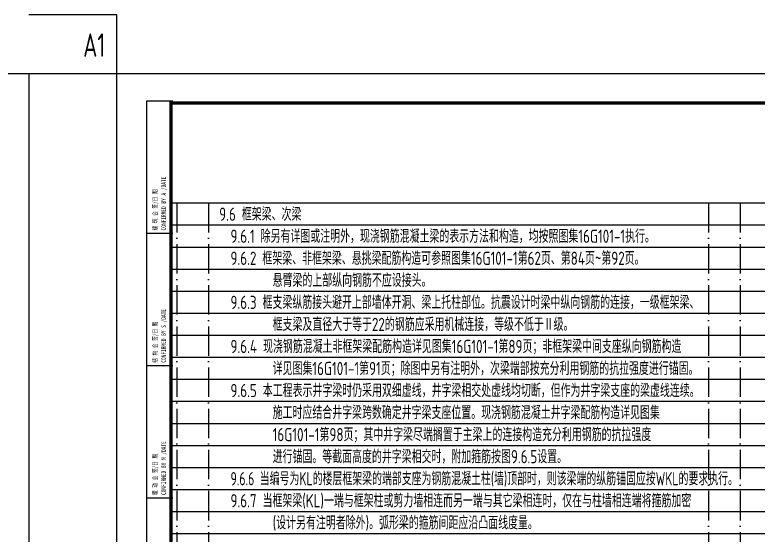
# Model space of a CAD drawing. Extents: x -668857 to 154266, y -275694 to 291306.
# Drawn here: x -555255 to -529985, y 210479 to 228182 of the extents above; entities that cross this region are included whole.
import ezdxf
from ezdxf.enums import TextEntityAlignment as Align

# ---------------------------------------------------------------- set-up
doc = ezdxf.new("R2010")
doc.units = 0
doc.header["$LTSCALE"] = 1000
doc.linetypes.add('D1', pattern=[14, 10, -2, 0, -2])
doc.layers.get('DEFPOINTS').update_dxf_attribs({"linetype": 'CONTINUOUS'})
doc.layers.add('C-SHET-TTLB', color=11, linetype='CONTINUOUS')
doc.layers.add('S-0-MODIFY', color=201, linetype='CONTINUOUS')
doc.layers.add('S-1-TEXT', color=7, linetype='CONTINUOUS', lineweight=18)
doc.styles.add('SHEET-ECADI', font='simhei.ttf', dxfattribs={"width": 0.7})
doc.styles.add('TS', font='tssdeng.shx', dxfattribs={"width": 0.7, "bigfont": 'tssdchn.shx'})
doc.styles.add('TSSD_REIN', font='tssdeng.shx', dxfattribs={"width": 0.7, "height": 300, "bigfont": 'tssdchn.shx'})

# ---------------------------------------------------------------- blocks, each defined once
blk = doc.blocks.new('2014SHEET-L')
at = {"layer": 'C-SHET-TTLB'}
for p, q in [((0, -45), (-9, -45)), ((0, -90), (-9, -90)), ((0, -135), (-9, -135)), ((0, -180), (-9, -180)), ((0, -225), (-9, -225))]:
    blk.add_line(p, q, dxfattribs=at)
at = {"layer": 'C-SHET-TTLB', "style": 'SHEET-ECADI', "width": 0.7}
for s, p in [('CONFIRMED BY A /DATE', (-2.33, -43.96)), ('建 筑 会 签/日 期', (-5.24, -43.96)), ('CONFIRMED BY S /DATE', (-2.33, -88.96)), ('结 构 会 签/日 期', (-5.24, -88.96)), ('暖 动 会 签/日 期', (-5.24, -133.96)), ('CONFIRMED BY M /DATE', (-2.33, -133.96)), ('CONFIRMED BY E /DATE', (-2.33, -178.96)), ('电 气 会 签/日 期', (-5.24, -178.96)), ('给 排 水 会 签/日 期', (-5.24, -223.96)), ('CONFIRMED BY P /DATE', (-2.33, -223.96))]:
    blk.add_text(s, height=1.6, rotation=90, dxfattribs=at).set_placement(p)
blk = doc.blocks.new('2017_11-sheet-L2', base_point=(18.4, 410))
at = {"layer": 'C-SHET-TTLB'}
blk.add_blockref('2014SHEET-L', (19, 410.6), dxfattribs=at)

msp = doc.modelspace()

# ---------------------------------------------------------------- linework, layer by layer
at = {"layer": 'C-SHET-TTLB'}
for p, q in [((-550784.71, 225242.28), (-550784.71, 167722.28)), ((-549884.71, 225242.28), (-550784.71, 225242.28))]:
    msp.add_line(p, q, dxfattribs=at)
for points in [[(-554784.71, 226182.28), (-554784.71, 166782.28), (-638884.71, 166782.28), (-638884.71, 226182.28)], [(-446684.71, 226182.28), (-446684.71, 166782.28), (-551784.71, 166782.28), (-551784.71, 226182.28)]]:
    msp.add_lwpolyline(points, close=True, dxfattribs=at)
at = {"layer": 'C-SHET-TTLB', "const_width": 120}
msp.add_lwpolyline([(-549944.71, 225182.28), (-447684.71, 225182.28), (-447684.71, 167782.28), (-549944.71, 167782.28)], close=True, dxfattribs=at)
at = {"layer": 'DEFPOINTS', "color": 252}
for p, q in [((-549944.71, 221782.28), (-454684.71, 221782.28)), ((-549944.71, 221032.28), (-454684.71, 221032.28)), ((-549944.71, 220282.28), (-454684.71, 220282.28)), ((-549944.71, 219532.28), (-454684.71, 219532.28)), ((-549944.71, 218782.28), (-454684.71, 218782.28)), ((-549944.71, 218032.28), (-454684.71, 218032.28)), ((-549944.71, 217282.28), (-454684.71, 217282.28)), ((-549944.71, 216532.28), (-454684.71, 216532.28)), ((-549944.71, 215782.28), (-454684.71, 215782.28)), ((-549944.71, 215032.28), (-454684.71, 215032.28)), ((-549944.71, 214282.28), (-454684.71, 214282.28)), ((-549944.71, 213532.28), (-454684.71, 213532.28)), ((-549944.71, 212782.28), (-454684.71, 212782.28)), ((-549944.71, 212032.28), (-454684.71, 212032.28)), ((-549944.71, 211282.28), (-454684.71, 211282.28)), ((-549944.71, 210532.28), (-454684.71, 210532.28))]:
    msp.add_line(p, q, dxfattribs=at)
at = {"layer": 'DEFPOINTS', "color": 252, "linetype": 'D1', "ltscale": 0.1}
for p, q in [((-549744.71, 221782.28), (-549744.71, 167782.28)), ((-548672.71, 221782.28), (-548672.71, 167782.28)), ((-531672.71, 221782.28), (-531672.71, 167782.28)), ((-530600.71, 221782.28), (-530600.71, 167782.28))]:
    msp.add_line(p, q, dxfattribs=at)
at = {"layer": 'S-0-MODIFY'}
msp.add_lwpolyline([(-554784.71, 226182.28), (-551784.71, 226182.28), (-551784.71, 228182.28), (-554784.71, 228182.28)], dxfattribs=at)

# ---------------------------------------------------------------- block references
at = {"layer": 'C-SHET-TTLB', "xscale": 100, "yscale": 100, "zscale": 100}
msp.add_blockref('2017_11-sheet-L2', (-549944.71, 225182.28), dxfattribs=at)

# ---------------------------------------------------------------- texts
at = {"layer": 'S-0-MODIFY', "style": 'TSSD_REIN', "width": 0.7}
msp.add_text('A1', height=800, dxfattribs=at).set_placement((-552183.82, 226753.74), align=Align.RIGHT)
at = {"layer": 'S-1-TEXT', "style": 'TS'}
for s, width, p in [('9.6 框架梁、次梁', 0.75, (-548307.9, 221174.71)), ('9.6.1 除另有详图或注明外，现浇钢筋混凝土梁的表示方法和构造，均按照图集16G101-1执行。', 0.75, (-547923.66, 220424.71)), ('9.6.2 框架梁、非框架梁、悬挑梁配筋构造可参照图集16G101-1第62页、第84页~第92页。', 0.75, (-547923.66, 219674.71)), ('       悬臂梁的上部纵向钢筋不应设接头。', 0.75, (-547923.66, 218924.71)), ('9.6.3 框支梁纵筋接头避开上部墙体开洞、梁上托柱部位。抗震设计时梁中纵向钢筋的连接，一级框架梁、', 0.75, (-547923.66, 218174.71)), ('       框支梁及直径大于等于22的钢筋应采用机械连接，等级不低于Ⅱ级。', 0.75, (-547923.66, 217424.71)), ('9.6.4 现浇钢筋混凝土非框架梁配筋构造详见图集16G101-1第89页；非框架梁中间支座纵向钢筋构造', 0.75, (-547923.66, 216674.71)), ('       详见图集16G101-1第91页；除图中另有注明外，次梁端部按充分利用钢筋的抗拉强度进行锚固。', 0.75, (-547923.66, 215924.71)), ('9.6.5 本工程表示井字梁时仍采用双细虚线，井字梁相交处虚线均切断，但作为井字梁支座的梁虚线连续。', 0.75, (-547923.66, 215174.71)), ('       施工时应结合井字梁跨数确定井字梁支座位置。现浇钢筋混凝土井字梁配筋构造详见图集', 0.75, (-547923.66, 214424.71)), ('       16G101-1第98页；其中井字梁尽端搁置于主梁上的连接构造充分利用钢筋的抗拉强度', 0.75, (-547923.66, 213674.71)), ('       进行锚固。等截面高度的井字梁相交时，附加箍筋按图9.6.5设置。', 0.75, (-547923.66, 212924.71)), ('9.6.6 当编号为KL的楼层框架梁的端部支座为钢筋混凝土柱(墙)顶部时，则该梁端的纵筋锚固应按WKL的要求执行。', 0.68, (-547923.66, 212174.71)), ('9.6.7 当框架梁(KL)一端与框架柱或剪力墙相连而另一端与其它梁相连时，仅在与柱墙相连端将箍筋加密', 0.75, (-547923.66, 211424.71)), ('       (设计另有注明者除外)。弧形梁的箍筋间距应沿凸面线度量。', 0.75, (-547923.66, 210674.71))]:
    msp.add_text(s, height=450, dxfattribs=dict(at, width=width)).set_placement(p)

doc.saveas('drawing.dxf')
